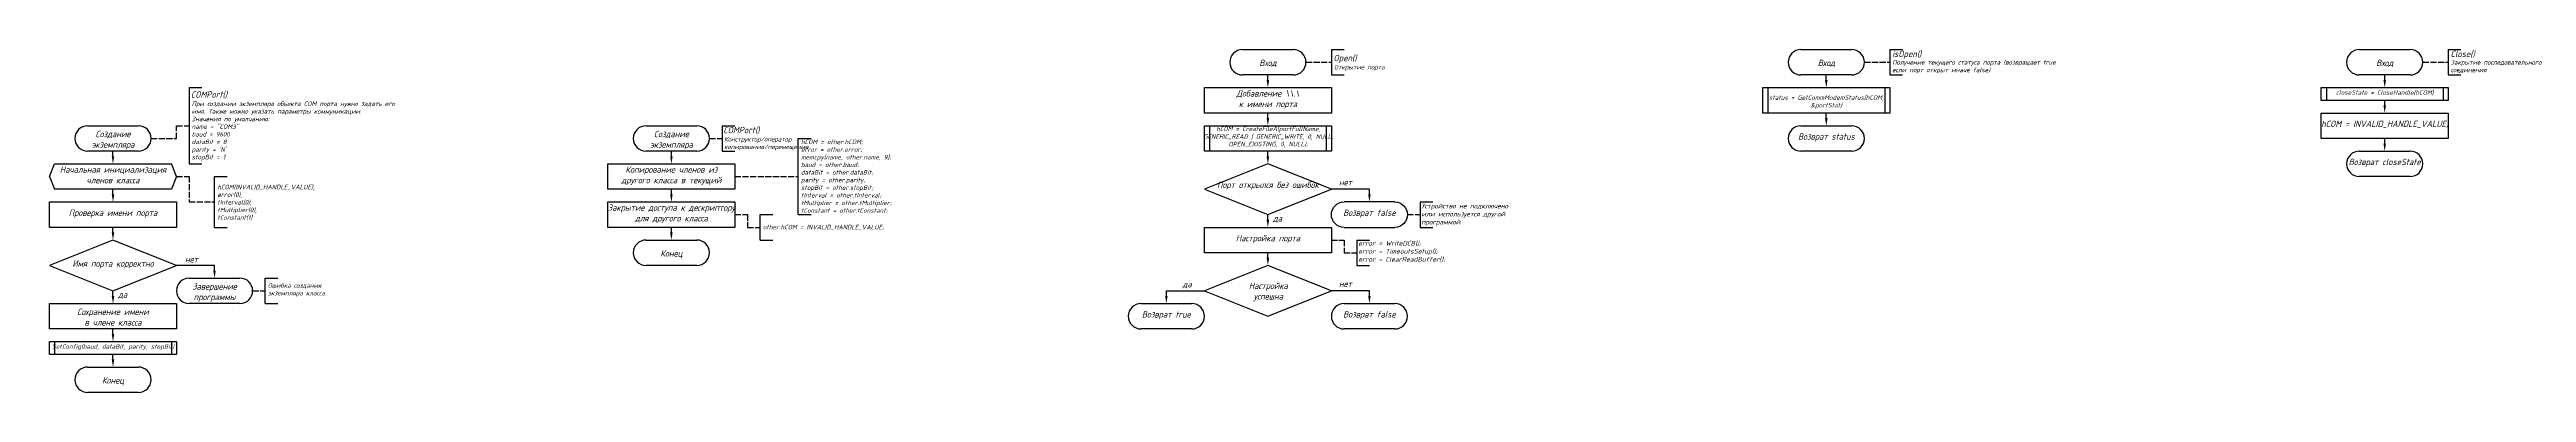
# Model space of a CAD drawing. Header units: millimetres. Extents: x -10 to 7940, y -346 to 297.
# Drawn here: x 945 to 1921, y 140 to 275 of the extents above; entities that cross this region are included whole.
import ezdxf

# ---------------------------------------------------------------- set-up
doc = ezdxf.new("R2010")
doc.units = ezdxf.units.MM
doc.linetypes.add('ACAD_ISO02W100', pattern=[15, 12, -3])
doc.layers.add('С_обычная', color=7, linetype='Continuous', lineweight=30)
doc.layers.add('С_Штриховые', color=7, linetype='ACAD_ISO02W100', lineweight=30)
doc.styles.add('Гост', font='isocpeur.ttf', dxfattribs={"width": 0.9, "oblique": 15})

# ---------------------------------------------------------------- blocks, each defined once
blk = doc.blocks.new('A$C232F50DB')
at = {"layer": 'С_обычная'}
for p, q in [((-2.95, -0.36), (17.05, -0.36)), ((17.05, -10.36), (-2.95, -10.36))]:
    blk.add_line(p, q, dxfattribs=at)
for centre, start, end in [((-2.95, -5.36), 90, 270), ((17.05, -5.36), 270, 90)]:
    blk.add_arc(centre, 5, start, end, dxfattribs=at)

msp = doc.modelspace()

# ---------------------------------------------------------------- linework, layer by layer
at = {"layer": 'С_обычная'}
for p, q in [((1415, 275), (1435, 275)), ((1450, 275), (1450, 265)), ((1450, 275), (1455, 275)), ((1635, 275), (1655, 275)), ((1670, 275), (1670, 265)), ((1670, 275), (1675, 275)), ((1855, 275), (1875, 275)), ((1890, 275), (1890, 265)), ((1890, 275), (1895, 275)), ((1435, 265), (1415, 265)), ((1425, 263), (1425, 265)), ((1450, 265), (1455, 265)), ((1655, 265), (1635, 265)), ((1645, 263), (1645, 265)), ((1670, 265), (1675, 265)), ((1875, 265), (1855, 265)), ((1865, 263), (1865, 265)), ((1890, 265), (1895, 265)), ((1000, 260), (1005, 260)), ((1000, 260), (1000, 230)), ((1400, 260), (1450, 260)), ((1400, 250), (1400, 260)), ((1450, 260), (1450, 250)), ((1620, 260), (1670, 260)), ((1620, 250), (1620, 260)), ((1622, 260), (1622, 250)), ((1668, 260), (1668, 250)), ((1670, 260), (1670, 250)), ((1840, 260), (1890, 260)), ((1840, 255), (1840, 260)), ((1890, 255), (1840, 255)), ((1842, 260), (1842, 255)), ((1865, 253), (1865, 255)), ((1888, 260), (1888, 255)), ((1890, 260), (1890, 255)), ((960, 245), (980, 245)), ((1180, 245), (1200, 245)), ((1210, 245), (1215, 245)), ((1210, 245), (1210, 235)), ((1450, 250), (1400, 250)), ((1400, 245), (1450, 245)), ((1400, 235), (1400, 245)), ((1402, 245), (1402, 235)), ((1425, 248), (1425, 250)), ((1448, 245), (1448, 235)), ((1450, 245), (1450, 235)), ((1670, 250), (1620, 250)), ((1645, 248), (1645, 250)), ((1840, 250), (1890, 250)), ((1840, 240), (1840, 250)), ((1890, 250), (1890, 240)), ((980, 235), (960, 235)), ((970, 233), (970, 235)), ((1200, 235), (1180, 235)), ((1190, 233), (1190, 235)), ((1210, 235), (1215, 235)), ((1240, 240), (1245, 240)), ((1240, 210), (1240, 240)), ((1450, 235), (1400, 235)), ((1425, 233), (1425, 235)), ((1890, 240), (1840, 240)), ((1865, 238), (1865, 240)), ((945, 225), (947, 230)), ((945, 225), (947, 220)), ((947, 230), (993, 230)), ((995, 225), (993, 230)), ((995, 225), (993, 220)), ((1000, 230), (1005, 230)), ((1010, 225), (1015, 225)), ((1010, 205), (1010, 225)), ((1165, 230), (1215, 230)), ((1165, 220), (1165, 230)), ((1215, 230), (1215, 220)), ((1425, 230), (1400, 220)), ((1450, 220), (1425, 230)), ((945, 215), (995, 215)), ((945, 205), (945, 215)), ((993, 220), (947, 220)), ((970, 218), (970, 220)), ((995, 215), (995, 205)), ((1215, 220), (1165, 220)), ((1165, 215), (1215, 215)), ((1165, 205), (1165, 215)), ((1190, 218), (1190, 220)), ((1215, 215), (1215, 205)), ((1400, 220), (1425, 210)), ((1425, 210), (1450, 220)), ((1465, 220), (1450, 220)), ((1465, 218), (1465, 220)), ((1485, 215), (1485, 205)), ((1485, 215), (1490, 215)), ((995, 205), (945, 205)), ((970, 203), (970, 205)), ((1010, 205), (1015, 205)), ((1215, 205), (1165, 205)), ((1190, 203), (1190, 205)), ((1225, 210), (1230, 210)), ((1225, 200), (1225, 210)), ((1240, 210), (1245, 210)), ((1400, 205), (1450, 205)), ((1400, 195), (1400, 205)), ((1425, 208), (1425, 210)), ((1450, 205), (1450, 195)), ((1485, 205), (1490, 205)), ((970, 200), (945, 190)), ((995, 190), (970, 200)), ((1180, 200), (1200, 200)), ((1225, 200), (1230, 200)), ((1460, 200), (1460, 190)), ((1460, 200), (1465, 200)), ((945, 190), (970, 180)), ((970, 180), (995, 190)), ((1010, 190), (995, 190)), ((1010, 188), (1010, 190)), ((1200, 190), (1180, 190)), ((1450, 195), (1400, 195)), ((1425, 190), (1400, 180)), ((1425, 193), (1425, 195)), ((1450, 180), (1425, 190)), ((1460, 190), (1465, 190)), ((970, 178), (970, 180)), ((1030, 185), (1035, 185)), ((1030, 175), (1030, 185)), ((1385, 178), (1385, 180)), ((1385, 180), (1400, 180)), ((1400, 180), (1425, 170)), ((1425, 170), (1450, 180)), ((1465, 180), (1450, 180)), ((1465, 178), (1465, 180)), ((945, 175), (995, 175)), ((945, 165), (945, 175)), ((995, 175), (995, 165)), ((1030, 175), (1035, 175)), ((995, 165), (945, 165)), ((945, 160), (995, 160)), ((945, 155), (945, 160)), ((947, 160), (947, 155)), ((970, 163), (970, 165)), ((993, 160), (993, 155)), ((995, 160), (995, 155)), ((995, 155), (945, 155)), ((960, 150), (980, 150)), ((970, 153), (970, 155)), ((980, 140), (960, 140))]:
    msp.add_line(p, q, dxfattribs=at)
for centre, start, end in [((1415, 270), 90, 270), ((1435, 270), 270, 90), ((1635, 270), 90, 270), ((1655, 270), 270, 90), ((1855, 270), 90, 270), ((1875, 270), 270, 90), ((960, 240), 90, 270), ((980, 240), 270, 90), ((1180, 240), 90, 270), ((1200, 240), 270, 90), ((1180, 195), 90, 270), ((1200, 195), 270, 90), ((960, 145), 90, 270), ((980, 145), 270, 90)]:
    msp.add_arc(centre, 5, start, end, dxfattribs=at)
for points in [[(1425.5, 263), (1424.5, 263), (1425, 260)], [(1645.5, 263), (1644.5, 263), (1645, 260)], [(1865.5, 263), (1864.5, 263), (1865, 260)], [(1425.5, 248), (1424.5, 248), (1425, 245)], [(1644.5, 248), (1645.5, 248), (1645, 245)], [(1865.5, 253), (1864.5, 253), (1865, 250)], [(1864.5, 238), (1865.5, 238), (1865, 235)], [(970.5, 233), (969.5, 233), (970, 230)], [(1190.5, 233), (1189.5, 233), (1190, 230)], [(1425.5, 233), (1424.5, 233), (1425, 230)], [(970.5, 218), (969.5, 218), (970, 215)], [(1190.5, 218), (1189.5, 218), (1190, 215)], [(1464.5, 218), (1465.5, 218), (1465, 215)], [(1425.5, 208), (1424.5, 208), (1425, 205)], [(970.5, 203), (969.5, 203), (970, 200)], [(1190.5, 203), (1189.5, 203), (1190, 200)], [(1009.5, 188), (1010.5, 188), (1010, 185)], [(1425.5, 193), (1424.5, 193), (1425, 190)], [(970.5, 178), (969.5, 178), (970, 175)], [(1385.5, 178), (1384.5, 178), (1385, 175)], [(1464.5, 178), (1465.5, 178), (1465, 175)], [(970.5, 163), (969.5, 163), (970, 160)], [(970.5, 153), (969.5, 153), (970, 150)]]:
    msp.add_solid(points, dxfattribs=at)
at = {"layer": 'С_Штриховые', "ltscale": 0.2}
for p, q in [((1440, 270), (1450, 270)), ((1660, 270), (1670, 270)), ((1880, 270), (1890, 270)), ((995, 245), (1000, 245)), ((995, 240), (995, 245)), ((985, 240), (995, 240)), ((1205, 240), (1210, 240)), ((995, 225), (1000, 225)), ((1000, 225), (1000, 215)), ((1215, 225), (1240, 225)), ((1000, 215), (1010, 215)), ((1215, 210), (1220, 210)), ((1220, 210), (1220, 205)), ((1220, 205), (1225, 205)), ((1480, 210), (1485, 210)), ((1450, 200), (1455, 200)), ((1455, 200), (1455, 195)), ((1455, 195), (1460, 195)), ((1025, 180), (1030, 180))]:
    msp.add_line(p, q, dxfattribs=at)

# ---------------------------------------------------------------- block references
at = {"layer": 'С_обычная'}
for p in [(1637.95, 245.36), (1857.95, 235.36), (1002.95, 185.36), (1377.95, 175.36), (1457.95, 175.36)]:
    msp.add_blockref('A$C232F50DB', p, dxfattribs=at)
at = {"layer": 'С_обычная', "xscale": -1}
msp.add_blockref('A$C232F50DB', (1472.05, 215.36), dxfattribs=at)

# ---------------------------------------------------------------- texts
at = {"layer": 'С_обычная', "style": 'Гост'}
for s, width, heights, insert, char_height, attachment_point in [('isOpen()', 32, [0], (1670.95, 274.55), 2.5, 1), ('Close()', 32, [0], (1890.95, 274.55), 2.5, 1), ('Вход', 21.8632, [7.93], (1425, 271), 2.5, 2), ('Open()', 32, [0], (1450.83, 272.92), 2.5, 1), ('Вход', 21.8632, [7.93], (1645, 271), 2.5, 2), ('Вход', 21.8632, [7.93], (1865, 271), 2.5, 2), ('COMPort()', 32, [0], (1000.68, 258.54), 2.5, 1), ('Добавление \\\\\\\\.\\\\ к имени порта', 25.9522, [10.21], (1425, 259), 2.5, 2), ('status = GetCommModemStatus(hCOM, &portStat)', 44.7661, [10.17], (1645, 257), 1.8, 2), ('closeState = CloseHandle(hCOM)', 59, [0], (1865, 259), 1.8, 2), ('COMPort()', 32, [0], (1210.44, 244.56), 2.5, 1), ('hCOM = CreateFileA(portFullName, GENERIC_READ | GENERIC_WRITE, 0, NULL, OPEN_EXISTING, 0, NULL);', 44.7661, [10.17], (1425.13, 244.69), 1.8, 2), ('hCOM = INVALID_HANDLE_VALUE;', 50.3909, [6.83], (1865, 247), 2.5, 2), ('Создание экземпляра', 21.8632, [7.93], (970, 243), 2.5, 2), ('Создание экземпляра', 21.8632, [7.93], (1190, 243), 2.5, 2), ('Возврат status', 27.6622, [0], (1645, 242), 2.5, 2), ('Начальная инициализация членов класса', 39.2707, [20.38], (970, 229), 2.5, 2), ('Копирование членов из другого класса в текущий', 42, [0], (1190, 229), 2.5, 2), ('Возврат closeState', 29.6712, [6.31], (1865, 232), 2.5, 2), ('Порт открылся без ошибок', 36.9873, [8.92], (1425, 223), 2.5, 2), ('нет', 11, [0], (1453, 224), 2.5, 1), ('Проверка имени порта', 42, [0], (970, 212), 2.5, 2), ('Закрытие доступа к дескриптору для другого класса', 50, [10], (1190, 214), 2.5, 2), ('да', 8.1152, [3.77], (1427, 209.79), 2.5, 1), ('Возврат false', 27.6622, [0], (1465, 212), 2.5, 2), ('Конец', 21.8632, [7.93], (1190, 196), 2.5, 2), ('Настройка порта', 42, [0], (1425, 202), 2.5, 2), ('Имя порта корректно', 36.9873, [8.92], (970, 192), 2.5, 2), ('да', 8.1152, [3.77], (972, 179.79), 2.5, 1), ('Завершение программы', 27.6622, [0], (1010, 183), 2.5, 2), ('да', 11, [0], (1391.39, 183.88), 2.5, 1), ('Настройка успешна', 21.2409, [10.54], (1425.16, 183.24), 2.5, 2), ('нет', 11, [0], (1453, 184), 2.5, 1), ('Сохранение имени в члене класса', 28.5741, [7.28], (970, 173), 2.5, 2), ('Возврат true', 27.6622, [0], (1385, 172), 2.5, 2), ('Возврат false', 27.6622, [0], (1465, 172), 2.5, 2), ('SetConfig(baud, dataBit, parity, stopBit)', 59, [0], (970, 159), 1.8, 2), ('Конец', 21.8632, [7.93], (970, 146), 2.5, 2)]:
    msp.add_mtext_dynamic_manual_height_columns(s, width=width, gutter_width=17.5, heights=heights, dxfattribs=dict(at, insert=insert, char_height=char_height, attachment_point=attachment_point))
at = {"layer": 'С_обычная', "attachment_point": 1, "style": 'Гост'}
for s, insert, char_height, width in [('Открытие порта', (1451.07, 268.96), 1.8, 43.5075), ('Получение текущего статуса порта (возвращает true если порт открыт иначе false)', (1670.97, 270.87), 1.8, 53.8786), ('Закрытие последовательного соединения', (1890.97, 270.87), 1.8, 32.1455), ('При создании экземпляра объекта COM порта нужно задать его имя. Также можно указать параметры коммуникации.\\PЗначения по умолчанию:\\Pname = "COM3"\\Pbaud = 9600\\PdataBit = 8\\Pparity = \'N\'\\PstopBit = 1', (1001, 254.57), 1.8, 66.3734), ('Конструктор/оператор копирования/перемещения', (1210.76, 240.59), 1.8, 28.3803), ('hCOM = other.hCOM;\\Perror = other.error;\\Pmemcpy(name, other.name, 9);\\Pbaud = other.baud;\\PdataBit = other.dataBit;\\Pparity = other.parity;\\PstopBit = other.stopBit;\\PtInterval = other.tInterval;\\PtMultiplier = other.tMultiplier;\\PtConstant = other.tConstant;', (1241.04, 239.55), 1.8, 33.2099), ('hCOM(INVALID_HANDLE_VALUE),\\Perror(0),\\PtInterval(0),\\PtMultiplier(0),\\PtConstant(1)', (1011.11, 221.78), 1.8, 33.3013), ('other.hCOM = INVALID_HANDLE_VALUE;', (1226, 206), 1.8, 53.037), ('Устройство не подключено или используется другой программой', (1485.46, 214.37), 1.9, 31.527), ('error = WriteDCB();\\Perror = TimeoutsSetup();\\Perror = ClearReadBuffer();', (1460.61, 199.69), 1.9, 58.223), ('Ошибка создания экземпляра класса', (1031, 183), 1.8, 20.5026)]:
    msp.add_mtext(s, dxfattribs=dict(at, insert=insert, char_height=char_height, width=width))
at = {"layer": 'С_обычная', "insert": (998.37, 193.65), "char_height": 2.5, "attachment_point": 1, "rotation": 0.00001, "style": 'Гост'}
msp.add_mtext_dynamic_manual_height_columns('нет', width=11, gutter_width=17.5, heights=[0], dxfattribs=at)

doc.saveas('drawing.dxf')
